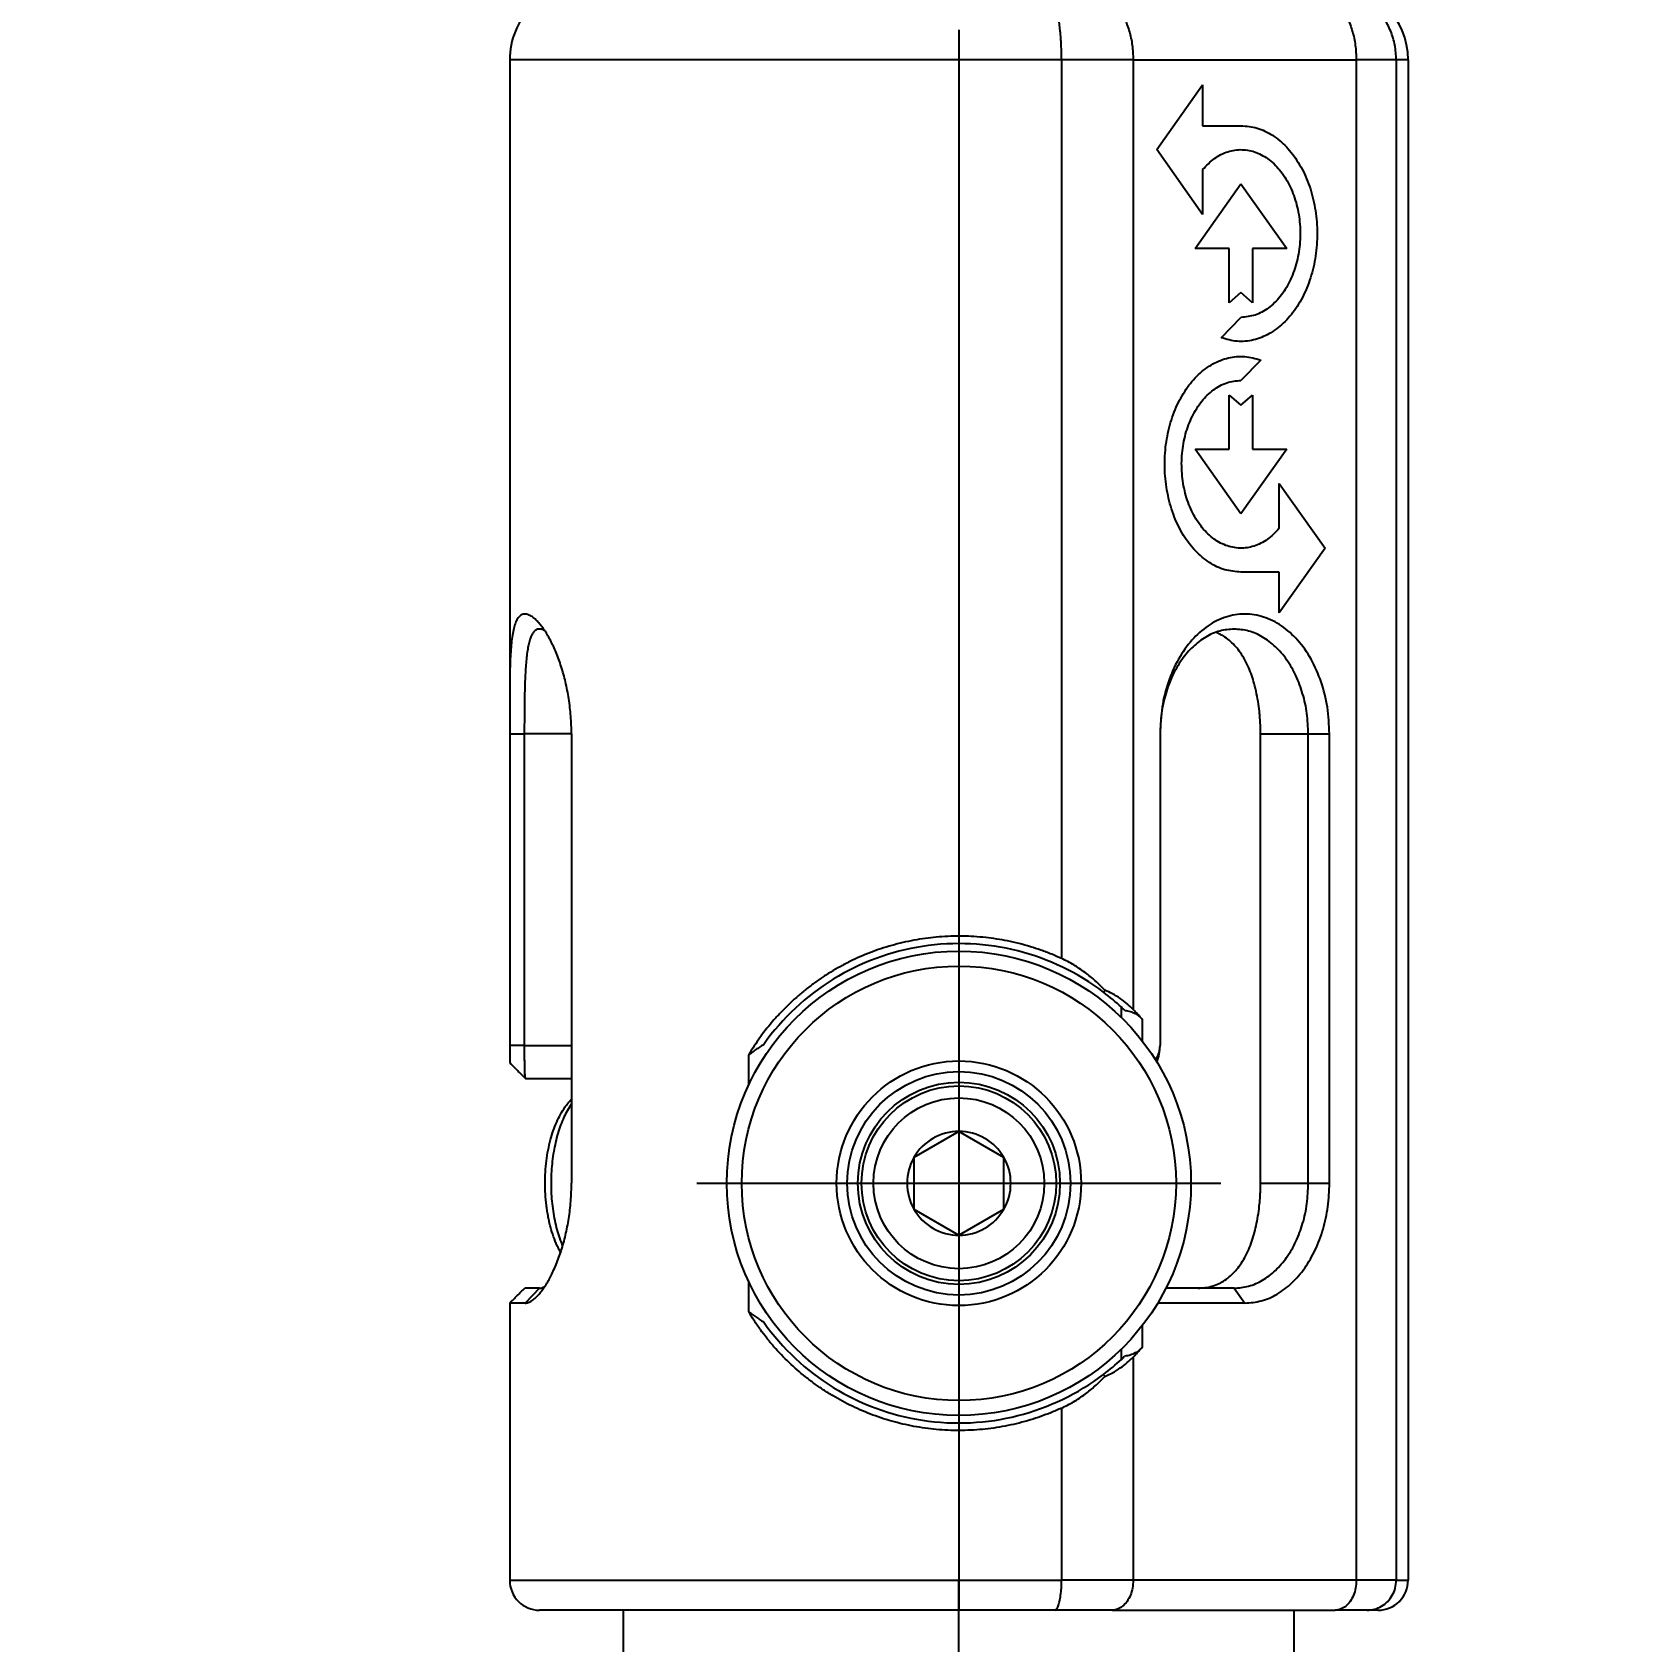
# Model space of a CAD drawing. Header units: millimetres. Extents: x -73584 to -37571, y -61249 to -50748.
# Drawn here: x -54596.2 to -54488.3, y -59432.8 to -59325.4 of the extents above; entities that cross this region are included whole.
import ezdxf

# ---------------------------------------------------------------- set-up
doc = ezdxf.new("R2010")
doc.units = ezdxf.units.MM
doc.header["$LTSCALE"] = 200
doc.header["$PDSIZE"] = -1
doc.linetypes.add('DOT_CENTER', pattern=[14, 12, -1, 0, -1])
doc.layers.add('1', color=7, linetype='Continuous')
doc.layers.add('DIM', color=3, linetype='Continuous')
doc.styles.add('TSSD_Dimension', font='tssdeng.shx', dxfattribs={"width": 0.7, "bigfont": 'hztxt.shx'})
doc.dimstyles.new('TSSD_20_20', dxfattribs={"dimtxt": 60, "dimasz": 20, "dimexe": 20, "dimexo": 50, "dimgap": 20, "dimtad": 1, "dimdec": 0, "dimzin": 0, "dimdsep": 46, "dimtxsty": 'TSSD_Dimension', "dimblk": 'ARCHTICK', "dimcen": 0, "dimdle": 20, "dimclrt": 7, "dimadec": 0, "dimazin": 0, "dimtfac": 1, "dimtdec": 0, "dimtix": 1, "dimtmove": 2, "dimatfit": 3, "dimfxl": 1, "dimtolj": 1, "dimtzin": 0, "dimarcsym": 0})

# ---------------------------------------------------------------- blocks, each defined once
blk = doc.blocks.new('CAP-SCREW-CYLINDRICAL-HEAD_DIN-912_M8x8_DIN-912_A2-70_STAINLESS-STEEL_2__13', base_point=(-42.86689977509111, -136.9749525501046))
at = {"color": 7, "linetype": 'Continuous'}
blk.add_spline([(-42.86689977509111, -136.2500440336218), (-42.6378530770526, -136.129562700822), (-42.41824357259166, -136.0247989799356), (-41.81388551761397, -135.7815478996372), (-41.16467221973122, -135.5799023274777), (-40.82394623757465, -135.4946289653022), (-40.50643185302761, -135.4264867791428), (-40.13357703692959, -135.3594237189829), (-39.79052181798804, -135.3093539346167), (-39.41315866095972, -135.2665078210149), (-39.03172927678676, -135.2357157936764), (-38.6415733887577, -135.2168623397072), (-38.24999989447755, -135.2105721645178), (-36.75289083136771, -135.303782905363), (-35.33532756885517, -135.5799023258001), (-34.16752005855712, -135.9864615615104), (-33.17480693095187, -136.5334459472146), (-32.88899933892333, -136.7476895250129), (-32.63225269293934, -136.9749525491883)], degree=3, dxfattribs=at)
at = {"color": 140, "linetype": 'Continuous'}
blk.add_spline([(-32.95587534845564, -136.9749525501046), (-33.84310949185458, -136.4715707238709), (-34.918171274295, -136.0700113754862), (-36.13524095112758, -135.7873902160547), (-37.44244451899149, -135.6357522345942), (-38.78406739571038, -135.621561265101), (-40.10292759195166, -135.7454213281214), (-41.34281302956066, -136.0020541299596), (-42.45087858137156, -136.3805208429468)], degree=3, dxfattribs=at)
blk = doc.blocks.new('23-D0283-A_SPRING-TUBE_CLAMP_Absen-M2_9__14', base_point=(-44.74999988698817, -169.349475866119))
at = {"color": 7, "linetype": 'Continuous'}
blk.add_circle((-38.24999988698806, -162.8494758661189), 6.500000000000117, dxfattribs=at)
blk = doc.blocks.new('23-B0017-A_AMATEC_D22242_COMPRESSION-SPRING_Ø13_WIRE-Ø1_25_Lo-18_L1-7_97_P1-37_72_C-3_76_STAINLESS-STEEL', base_point=(-44.74999988698817, -169.349475866119))
at = {"color": 7, "linetype": 'Continuous'}
blk.add_circle((-38.24999988698806, -162.8494758661189), 6.500000000000117, dxfattribs=at)
blk = doc.blocks.new('CAP-SCREW-CYLINDRICAL-HEAD_DIN-912_M8x30_DIN-912_A2-70_STAINLESS-STEEL__15', base_point=(-44.74999988697937, -169.3494758661167))
at = {"color": 7, "linetype": 'Continuous'}
for p, q in [((-39.9820507264745, -159.8494758127581), (-41.71410156429589, -162.8494758670848)), ((-36.51794904916225, -159.8494758117943), (-39.9820507264745, -159.8494758127581)), ((-34.78589820967139, -162.8494758651571), (-36.51794904916225, -159.8494758117943)), ((-41.71410156429589, -162.8494758670848), (-39.98205072480507, -165.8494759204475)), ((-36.51794904749279, -165.8494759194837), (-34.78589820967139, -162.8494758651571)), ((-39.98205072480507, -165.8494759204475), (-36.51794904749279, -165.8494759194837))]:
    blk.add_line(p, q, dxfattribs=at)
blk.add_circle((-38.24999988698364, -162.8494758661209), 6.499999999995711, dxfattribs=at)
at = {"color": 140, "linetype": 'Continuous'}
blk.add_circle((-38.24999988698364, -162.8494758661209), 5.699999999999987, dxfattribs=at)
at = {"color": 7, "linetype": 'Continuous'}
for radius, start, end in [(3.464101677312251, 60.00000001594202, 120.0000000159416), (3.464101677312288, 120.0000000159416, 180.0000000159426), (3.464101677312264, 1.59412654e-08, 60.00000001594202), (3.46410167731225, 180.0000000159426, 240.0000000159417), (3.464101677312267, 300.000000015942, 1.59412654e-08), (3.464101677312229, 240.0000000159417, 300.000000015942)]:
    blk.add_arc((-38.24999988698364, -162.8494758661209), radius, start, end, dxfattribs=at)
blk = doc.blocks.new('23-D0282-B_HANDLE-LOCK_CLAMP_Absen-M2_9__16', base_point=(-53.74999988698365, -178.3494758661252))
at = {"color": 7, "linetype": 'Continuous'}
for radius in [15.5, 6.750000000000683]:
    blk.add_circle((-38.24999988698366, -162.8494758661252), radius, dxfattribs=at)
at = {"color": 140, "linetype": 'Continuous'}
for radius in [14.5, 8.164213562373787, 7.457106781187228]:
    blk.add_circle((-38.24999988698366, -162.8494758661252), radius, dxfattribs=at)
at = {"layer": '1', "color": 1, "linetype": 'DOT_CENTER'}
for p, q in [((-38.24999988698366, -145.3494758661252), (-38.24999988698366, -180.3494758661252)), ((-20.74999988698366, -162.8494758661252), (-55.74999988698365, -162.8494758661252))]:
    blk.add_line(p, q, dxfattribs=at)
blk = doc.blocks.new('PH_23_LOCK-HANDLE_CLAMP_Absen-M2_9__17', base_point=(-53.74999988698365, -178.3494758661252))
for name, p in [('23-D0282-B_HANDLE-LOCK_CLAMP_Absen-M2_9__16', (-53.74999988698365, -178.3494758661251)), ('23-D0283-A_SPRING-TUBE_CLAMP_Absen-M2_9__14', (-44.74999988698816, -169.349475866119)), ('23-B0017-A_AMATEC_D22242_COMPRESSION-SPRING_Ø13_WIRE-Ø1_25_Lo-18_L1-7_97_P1-37_72_C-3_76_STAINLESS-STEEL', (-44.74999988698816, -169.349475866119)), ('CAP-SCREW-CYLINDRICAL-HEAD_DIN-912_M8x30_DIN-912_A2-70_STAINLESS-STEEL__15', (-44.74999988697936, -169.3494758661167))]:
    blk.add_blockref(name, p)
blk = doc.blocks.new('PH_23_PARTS-CLAMP-A_Absen-M2_9__18', base_point=(-53.74999988698365, -178.3494758661252))
for name, p in [('CAP-SCREW-CYLINDRICAL-HEAD_DIN-912_M8x8_DIN-912_A2-70_STAINLESS-STEEL_2__13', (-42.8668997750911, -136.9749525501045)), ('PH_23_LOCK-HANDLE_CLAMP_Absen-M2_9__17', (-53.74999988698365, -178.3494758661251))]:
    blk.add_blockref(name, p)
blk = doc.blocks.new('23-D0285-B_SCREW-BASE-BAR_CLAMP_Absen-M2_9', base_point=(-97.2499998101745, -170.8494758670883))
at = {"color": 7, "linetype": 'Continuous'}
for p, q in [((-97.24999980636652, -169.7776790858259), (-97.2499998101745, -154.8494758670883)), ((-97.24999980609311, -170.8494758670883), (-97.24999980636652, -169.7776790858259))]:
    blk.add_line(p, q, dxfattribs=at)
blk = doc.blocks.new('HEX-BOLT_DIN-931_M12x30_A2-70_STAINLESS-STEEL', base_point=(-120.4499998869841, -172.349476046348))
at = {"color": 7, "linetype": 'Continuous'}
for p, q in [((-120.4499998869841, -162.84947587584), (-120.4499998869841, -153.3494757053317)), ((-114.7499998869838, -153.3494758758417), (-120.4499998869841, -153.3494757053317)), ((-112.9499998869841, -156.8494758758397), (-112.9499998869839, -154.4776960871335)), ((-112.9499998869841, -162.84947587584), (-112.9499998869841, -156.8494758758397)), ((-112.9499998869841, -162.84947587584), (-120.4499998869841, -162.84947587584)), ((-120.4499998869841, -172.349476046348), (-120.4499998869841, -162.84947587584)), ((-112.9499998869841, -168.8494758758397), (-112.9499998869841, -162.84947587584)), ((-112.9499998869839, -171.2212556645499), (-112.9499998869841, -168.8494758758397)), ((-114.7499998869838, -172.3494758758417), (-120.4499998869841, -172.349476046348))]:
    blk.add_line(p, q, dxfattribs=at)
blk = doc.blocks.new('23-D0479-B_BASE-BAR_CLAMP_Absen-M2_9__19', base_point=(-97.24999981333777, -185.2494758794204))
at = {"color": 7, "linetype": 'Continuous'}
for p, q in [((-95.24999981384792, -140.4494758794205), (-66.74999989269897, -140.4494758721504)), ((-97.2499998101745, -154.8494758670883), (-97.24999981333777, -142.4494758799305)), ((-97.24999980636652, -169.7776790858259), (-97.2499998101745, -154.8494758670883)), ((-97.24999980609311, -170.8494758670883), (-97.24999980636652, -169.7776790858259)), ((-97.24999980293025, -183.2494758799306), (-97.24999980609311, -170.8494758670883)), ((-95.24999980242006, -185.2494758794204), (-66.7499998812711, -185.2494758721505))]:
    blk.add_line(p, q, dxfattribs=at)
at = {"color": 140, "linetype": 'Continuous'}
blk.add_line((-95.24999981384792, -140.4494758794205), (-95.24999980242006, -185.2494758794204), dxfattribs=at)
at = {"color": 7, "linetype": 'Continuous'}
for centre, start, end in [((-95.24999981333777, -142.4494758794205), 90.00000001461487, 180.0000000146104), ((-95.24999980293022, -183.2494758794204), 180.0000000146161, 270.0000000146154)]:
    blk.add_arc(centre, 2, start, end, dxfattribs=at)
at = {"layer": '1', "color": 1, "linetype": 'DOT_CENTER'}
blk.add_line((-97.24999981384792, -162.8494758794204), (-64.7499998812711, -162.8494758794204), dxfattribs=at)
blk = doc.blocks.new('23-B0031-A_CLAMP-Ø50-H-30_MAX-500KG_STEEL_Black__20', base_point=(-208.9999998869838, -208.8494758758417))
at = {"color": 7, "linetype": 'Continuous'}
for p, q in [((-170.9199620536493, -106.9917928644108), (-171.8369536902995, -112.3156514505635)), ((-160.4599250635447, -138.8974919873487), (-165.9554240111141, -106.9917928644108)), ((-171.3442094593672, -112.9005226640754), (-170.9376930323817, -112.9005226640754)), ((-170.4376930323817, -113.4005226640754), (-170.4376930323817, -115.6505226640754)), ((-172.8376930323817, -117.8494758758417), (-172.8376930323817, -115.6505226640754)), ((-170.4376930323817, -115.6505226640754), (-172.8376930323817, -115.6505226640754)), ((-170.4376930323817, -115.6505226640754), (-170.4376930323817, -139.6505226640754)), ((-181.8376930323817, -119.8494758758417), (-172.8376930323817, -117.8494758758417)), ((-172.8376930323817, -124.3494758758417), (-172.8376930323817, -117.8494758758417)), ((-181.8376930323817, -121.8494758758417), (-181.8376930323817, -119.8494758758417)), ((-208.9999998869838, -122.8494758758417), (-207.9999998869838, -121.8494758758417)), ((-207.9999998869838, -121.8494758758417), (-207.9999998869838, -127.8494758758417)), ((-207.9999998869838, -121.8494758758417), (-181.8376930323817, -121.8494758758417)), ((-181.8376930323817, -124.5740556406585), (-181.8376930323817, -121.8494758758417)), ((-163.3963081290886, -121.8494758758417), (-145.8974370357335, -121.8494758758417)), ((-208.9999998869838, -122.8494758758417), (-208.9999998869838, -132.8494758758417)), ((-186.0013041392029, -124.6779515076761), (-192.9125296584441, -124.8504094411991)), ((-184.5446603252251, -124.6416034271022), (-186.0013041392029, -124.6779515076761)), ((-172.8376930323817, -124.3494758758417), (-184.5446603252251, -124.6416034271022)), ((-172.8376930323817, -131.3494758758417), (-172.8376930323817, -124.3494758758417)), ((-195.0445995790912, -125.8173431306474), (-195.0445995790912, -129.881608621036)), ((-207.9999998869838, -127.8494758758417), (-207.9999998869838, -133.8494758758417)), ((-192.9125296584441, -130.8485423104843), (-186.0013041392029, -131.0210002440073)), ((-186.0013041392029, -131.0210002440073), (-184.5446603252251, -131.0573483245811)), ((-184.5446603252251, -131.0573483245811), (-172.8376930323817, -131.3494758758417)), ((-181.8376930323817, -133.8494758758417), (-181.8376930323817, -131.1248961110249)), ((-172.8376930323817, -137.8494758758417), (-172.8376930323817, -131.3494758758417)), ((-208.9999998869838, -132.8494758758417), (-207.9999998869838, -133.8494758758417)), ((-207.9999998869838, -133.8494758758417), (-181.8376930323817, -133.8494758758417)), ((-181.8376930323817, -135.8494758758417), (-181.8376930323817, -133.8494758758417)), ((-161.3294050621245, -133.8494758758417), (-146.0973966660421, -133.8494758758417)), ((-181.8376930323817, -135.8494758758417), (-172.8376930323817, -137.8494758758417)), ((-172.8376930323817, -139.6505226640754), (-172.8376930323817, -137.8494758758417)), ((-99.2499998869838, -137.8494758758417), (-123.9789424356637, -137.8494758758417)), ((-170.4376930323817, -139.6505226640754), (-172.8376930323817, -139.6505226640754)), ((-170.4376930323817, -140.4005226640754), (-170.4376930323817, -139.6505226640754)), ((-97.24999981333777, -142.4494758799305), (-97.2499998869838, -139.8494758758417)), ((-97.2499998101745, -154.8494758670883), (-97.24999981333777, -142.4494758799305)), ((-120.4499998869841, -153.3494757053317), (-121.8215328863716, -153.3494758758417)), ((-114.7499998869838, -153.3494758758417), (-120.4499998869841, -153.3494757053317)), ((-112.9499998869841, -156.8494758758397), (-112.9499998869839, -154.4776960871335)), ((-97.24999980636652, -169.7776790858259), (-97.2499998101745, -154.8494758670883)), ((-112.9499998869841, -162.84947587584), (-112.9499998869841, -156.8494758758397)), ((-112.9499998869841, -168.8494758758397), (-112.9499998869841, -162.84947587584)), ((-112.9499998869839, -171.2212556645499), (-112.9499998869841, -168.8494758758397)), ((-97.24999980609311, -170.8494758670883), (-97.24999980636652, -169.7776790858259)), ((-97.24999980293025, -183.2494758799306), (-97.24999980609311, -170.8494758670883)), ((-120.4499998869841, -172.349476046348), (-121.8215328863716, -172.3494758758417)), ((-114.7499998869838, -172.3494758758417), (-120.4499998869841, -172.349476046348)), ((-97.2499998869838, -185.8494758758417), (-97.24999980293025, -183.2494758799306)), ((-148.7499998869838, -202.4506372777212), (-148.7499998869838, -187.7241618035072)), ((-99.2499998869838, -187.8494758758417), (-123.9789424356637, -187.8494758758417)), ((-148.7499998869838, -202.4506372777212), (-166.267452503085, -189.0849783631611)), ((-148.7499998869838, -202.4506372777212), (-143.3608352041398, -206.562521497638))]:
    blk.add_line(p, q, dxfattribs=at)
at = {"color": 140, "linetype": 'Continuous'}
for p, q in [((-186.0013041392029, -124.6779515076761), (-186.0013041392029, -131.0210002440073)), ((-184.5446603252251, -124.6416034271022), (-184.5446603252251, -131.0573483245811)), ((-194.7529931463915, -125.5404445912389), (-194.7529931463915, -130.1585071604444))]:
    blk.add_line(p, q, dxfattribs=at)
for centre in [(-136.7499998869838, -127.8494758758417), (-136.7499998869838, -197.8494758758417)]:
    blk.add_circle(centre, 6.25, dxfattribs=at)
at = {"color": 7, "linetype": 'Continuous'}
for centre in [(-136.7499998869838, -127.8494758758417), (-136.7499998869838, -197.8494758758417)]:
    blk.add_circle(centre, 3, dxfattribs=at)
for centre, radius, start, end in [((-168.4376930323817, -107.4193436521682), 2.518820988092796, 9.772843562437307, 170.2271564375626), ((-171.3442094593672, -112.4005226640754), 0.5000000000000635, 170.2271564375645, 270), ((-170.9376930323817, -113.4005226640754), 0.5, 0, 90), ((-136.5932961792438, -128.0061795835817), 11.15670370773995, 332.5737564282917, 254.50946377406), ((-192.8376930323817, -127.8494758758417), 3.000000000000047, 91.42942255179814, 129.6750988955212), ((-192.8376930323817, -127.8494758758417), 3.000000000000073, 129.6750988955212, 137.3609436494348), ((-192.8376930323817, -127.8494758758417), 3.000000000000023, 222.6390563505652, 230.3249011044774), ((-192.8376930323817, -127.8494758758417), 2.999999999999985, 230.3249011044774, 268.5705774482018), ((-124.0277422120286, -134.5268477522389), 2.999999999999941, 152.5737564282936, 231.8818639741309), ((-146.2499998869823, -162.8494758758429), 32.99999999999998, 50.48234720283067, 51.88186397413202), ((-123.9789424356637, -135.8494758758417), 1.999999999999995, 230.4823472028249, 270), ((-99.2499998869838, -139.8494758758417), 2, 0, 90), ((-165.3873673728673, -139.7462041224677), 4.99999999999994, 309.6363167841793, 9.772843562436261), ((-146.2499998869838, -162.8494758758417), 25.00000000000003, 25.20928558710927, 74.50946377406012), ((-146.2499998869838, -162.8494758758417), 33.00000000000002, 137.1351522400376, 232.6566938873853), ((-146.2499998869838, -162.8494758758417), 25.00000000000005, 129.6363167841781, 264.2608295227332), ((-121.8215328863716, -151.3494758758417), 1.999999999999953, 205.2092855871078, 270), ((-114.7499998869838, -155.3494758758417), 1.99999999999994, 25.84193276317035, 90), ((-114.7499998869838, -170.3494758758417), 2, 270, 334.1580672368304), ((-121.8215328863716, -174.3494758758417), 2, 90, 154.7907144128892), ((-146.2499998869838, -162.8494758758417), 24.99999999999997, 285.4905362259399, 334.790714412891), ((-99.2499998869838, -185.8494758758417), 2, 270, 0), ((-146.2499998869838, -162.8494758758417), 25, 264.2608295227332, 285.4905362259399), ((-136.5932961792438, -197.6927721681017), 11.15670370774002, 105.4905362259398, 232.656693887385), ((-146.2499998869823, -162.8494758758405), 33.00000000000002, 308.118136025868, 309.5176527971692), ((-123.9789424356637, -189.8494758758417), 2, 90, 129.5176527971767), ((-124.0277422120286, -191.1721039994444), 2.99999999999993, 128.1181360258704, 207.4262435717082), ((-136.5932961792438, -197.6927721681017), 11.15670370774001, 232.656693887385, 27.42624357170834)]:
    blk.add_arc(centre, radius, start, end, dxfattribs=at)
at = {"layer": '1', "color": 1, "linetype": 'DOT_CENTER'}
for p, q in [((-136.7499998869838, -122.8494758758417), (-136.7499998869838, -132.8494758758417)), ((-210.9999998869838, -127.8494758758417), (-179.8376930323817, -127.8494758758414)), ((-168.4376930323817, -127.6505226640754), (-174.8376930323817, -127.6505226640754)), ((-165.3963081290886, -127.8494758758417), (-143.8974370357335, -127.8494758758417)), ((-131.7499998869838, -127.8494758758417), (-141.7499998869838, -127.8494758758417)), ((-146.2499998869838, -135.8494758758417), (-146.2499998869838, -189.8494758758417)), ((-119.2499998869838, -162.8494758758417), (-173.2499998869838, -162.8494758758417)), ((-136.7499998869838, -192.8494758758417), (-136.7499998869838, -202.8494758758417)), ((-131.7499998869838, -197.8494758758417), (-141.7499998869838, -197.8494758758417))]:
    blk.add_line(p, q, dxfattribs=at)
blk = doc.blocks.new('23-A0237-B_BASE-BAR_CLAMP_Absen-M2_9__21', base_point=(-208.9999998869838, -208.8494758758417))
for name, p in [('23-B0031-A_CLAMP-Ø50-H-30_MAX-500KG_STEEL_Black__20', (-208.9999998869838, -208.8494758758417)), ('23-D0479-B_BASE-BAR_CLAMP_Absen-M2_9__19', (-97.24999981333772, -185.2494758794204)), ('HEX-BOLT_DIN-931_M12x30_A2-70_STAINLESS-STEEL', (-120.4499998869841, -172.349476046348)), ('23-D0285-B_SCREW-BASE-BAR_CLAMP_Absen-M2_9', (-97.24999981017449, -170.8494758670882))]:
    blk.add_blockref(name, p)
blk = doc.blocks.new('23-D0478-B_HANDLE_CLAMP_Absen-M2_9_2__22', base_point=(-66.74999989412744, -192.8494758679594))
at = {"color": 140, "linetype": 'Continuous'}
for p, q in [((-64.74999989463761, -132.8494758679594), (-64.74999988523604, -169.7059504681566)), ((-29.04999989385811, -133.8257725980859), (-29.04999945328168, -132.8502192206727)), ((-8.249999756089652, -132.8502192167958), (-8.249999894388573, -133.8257724970958)), ((36.75000011476384, -169.7059504422653), (36.75000010536229, -132.8494758420681)), ((-45.24999989413048, -134.8376269821857), (-46.24999972252937, -133.8717005395125)), ((-29.04999989385811, -133.8257725980859), (-29.04999989310109, -136.9749525384953)), ((-8.249999339439881, -136.9749525449803), (-8.249999894388573, -133.8257724970958)), ((-64.7499998840153, -174.4915267464425), (-64.74999988523604, -169.7059504681566)), ((-53.25553966595697, -169.7059505735931), (-64.74999988523604, -169.7059504681566)), ((36.75000011476384, -169.7059504422653), (-23.24446010451298, -169.7059505659377)), ((36.75000011598458, -174.4915267205512), (36.75000011476384, -169.7059504422653)), ((-49.84639275147578, -174.4915267426407), (-64.7499998840153, -174.4915267464425)), ((-64.74999988021462, -189.3911911725746), (-64.7499998840153, -174.4915267464425)), ((-50.00421675274568, -173.7048149153002), (-49.31397811053782, -173.7048149151241)), ((-27.1860216578914, -173.7048149094795), (-26.49578301568415, -173.7048149093035)), ((36.75000011598458, -174.4915267205512), (-26.65360701655261, -174.4915267367246)), ((36.75000011598458, -174.4915267205512), (36.75000011978528, -189.3911911466834)), ((-49.16798358100382, -175.1190284774238), (-47.7214347691771, -175.1190284770548)), ((-28.77856499853063, -175.1190284722227), (-27.33201618670454, -175.1190284718538)), ((26.42875120038923, -179.1272970269641), (30.75000011645488, -176.0717126135369)), ((30.75000011645488, -176.0717126135369), (35.07124903400972, -179.1272970248088)), ((6.428751201012738, -181.6856736504248), (10.7500001170784, -178.6300892369974)), ((10.7500001170784, -178.6300892369974), (10.75000011763346, -180.9078561900219)), ((24.15000011707826, -178.6300892336556), (28.47124903463322, -181.6856736449275)), ((24.1500001176334, -180.9078561866801), (24.15000011707826, -178.6300892336556)), ((29.42427410897556, -179.1272970262171), (26.42875120038923, -179.1272970269641)), ((32.35000011719955, -179.1272970254875), (32.35000011782297, -181.6856736439602)), ((35.07124903400972, -179.1272970248088), (32.35000011719955, -179.1272970254875)), ((-45.24999988229533, -181.2342521739551), (-46.24999988211497, -181.9413589553804)), ((10.75000011763346, -180.9078561900219), (14.36809102904337, -180.9078561891196)), ((14.36809102904337, -180.9078561891196), (13.69407142138979, -181.6856736486128)), ((18.19533416822059, -180.3679821938325), (19.55000011782298, -181.6856736475262)), ((21.20592881425615, -181.6856736467394), (20.53190920622349, -180.9078561875824)), ((20.53190920622349, -180.9078561875824), (24.1500001176334, -180.9078561866801)), ((2.550000118446405, -184.2440502698646), (2.550000117822989, -181.685673651392)), ((10.75000011856761, -184.7412580616966), (6.428751201012738, -181.6856736504248)), ((13.69407142138979, -181.6856736486128), (14.36809102942247, -182.4634911077697)), ((16.70466606742536, -183.0033651015197), (15.35000011782298, -181.6856736478259)), ((20.53190920660258, -182.4634911062325), (21.20592881425615, -181.6856736467394)), ((28.47124903463322, -181.6856736449275), (24.15000011856764, -184.7412580583548)), ((-38.24999988178679, -182.9939592601643), (-38.24999988097306, -186.1839996404756)), ((-8.249999881786803, -182.9939592524642), (-8.249999880973064, -186.1839996327026)), ((10.75000011801256, -182.4634911086721), (10.75000011856761, -184.7412580616966)), ((14.36809102942247, -182.4634911077697), (10.75000011801256, -182.4634911086721)), ((24.1500001180125, -182.4634911053302), (20.53190920660258, -182.4634911062325)), ((24.15000011856764, -184.7412580583548), (24.1500001180125, -182.4634911053302)), ((4.150000119191084, -187.2996346818152), (-0.1712487983637701, -184.2440502705433)), ((-0.1712487983637701, -184.2440502705433), (2.550000118446405, -184.2440502698646)), ((8.47124903525674, -184.244050268388), (4.150000119191084, -187.2996346818152)), ((5.475726126670394, -184.2440502694204), (8.47124903525674, -184.244050268388)), ((-38.24999988097306, -186.1839996404756), (-38.2499998806038, -187.5982132030536)), ((-8.249999880973064, -186.1839996327026), (-8.249999880603802, -187.5982131953642)), ((-64.74999987953498, -192.0554471073549), (-64.74999988021462, -189.3911911725746)), ((36.75000011978528, -189.3911911466834), (-64.74999988021462, -189.3911911725746)), ((36.7500001204649, -192.0554470814636), (36.75000011978528, -189.3911911466834)), ((-64.74999987953498, -192.0554471073549), (-64.74999987933244, -192.8494758679594)), ((36.7500001204649, -192.0554470814636), (-64.74999987953498, -192.0554471073549)), ((36.75000012066743, -192.8494758420681), (36.7500001204649, -192.0554470814636))]:
    blk.add_line(p, q, dxfattribs=at)
at = {"color": 7, "linetype": 'Continuous'}
for p, q in [((-46.24999989463507, -132.8494758632403), (-64.74999989463761, -132.8494758679594)), ((36.75000010536229, -132.8494758420681), (-6.445294445428433, -132.8494758530866)), ((-66.74999988535264, -169.248852161987), (-66.74999989412744, -134.8494758684695)), ((-31.24999989384785, -133.9033167563623), (-31.24999989310945, -136.9749525450967)), ((41.75000011021689, -151.8798205292967), (41.75000010663771, -137.8494758407927)), ((-44.76920231716585, -148.7871147672803), (-46.80308568684291, -148.7871147690318)), ((-29.69691408969177, -148.7871147611927), (-31.73079746397571, -148.7871147639544)), ((41.75000011161598, -157.3646481876844), (41.75000011021689, -151.8798205292967)), ((41.75000011441418, -168.3343034991733), (41.75000011161598, -157.3646481876844)), ((-66.74999988437605, -173.0773131846156), (-66.74999988535264, -169.248852161987)), ((41.75000011447234, -168.5632046742904), (41.75000011441418, -168.3343034991733)), ((41.75000011508272, -170.9559928134333), (41.75000011447234, -168.5632046742904)), ((41.75000011508272, -170.9559928134333), (41.75000011581329, -173.8191311522743)), ((-66.74999988437605, -173.0773131846156), (-66.74999988057534, -187.9769776107478)), ((41.75000011581329, -173.8191311522743), (41.75000011888341, -185.8556572395655)), ((-46.24999988211497, -181.9413589553804), (-46.24999988336504, -176.1253939156575)), ((-45.2499998829086, -178.830089117921), (-45.24999988327447, -176.678792553942)), ((-8.249999883557942, -176.2845046960906), (-29.04999988306117, -176.2845047012411)), ((-45.24999988229533, -181.2342521739551), (-45.2499998829086, -178.830089117921)), ((-38.24999988178679, -182.9939592601643), (-8.249999881786803, -182.9939592524642)), ((-38.24999988097306, -186.1839996404756), (-8.249999880973064, -186.1839996327026)), ((41.7500001192232, -187.1877852069556), (41.75000011888341, -185.8556572395655)), ((-38.2499998806038, -187.5982132030536), (-8.249999880603802, -187.5982131953642)), ((41.75000011939201, -187.8494758407927), (41.7500001192232, -187.1877852069556)), ((-66.74999988003165, -190.108382358572), (-66.74999988057534, -187.9769776107478)), ((-66.74999987984262, -190.8494758684695), (-66.74999988003165, -190.108382358572)), ((36.75000012066743, -192.8494758420681), (-64.74999987933244, -192.8494758679594))]:
    blk.add_line(p, q, dxfattribs=at)
for centre, radius, start, end in [((-64.74999989412744, -134.8494758679594), 2, 90.00000001461527, 180.0000000146136), ((36.75000010663771, -137.8494758420681), 5, 1.46149592e-08, 90.00000001461527), ((-38.24999988808051, -162.8494758732797), 16.00000003753446, 125.4301128504556, 217.1538175666511), ((-38.24999988693693, -162.8494758664277), 16.0000000002229, 322.846182630488, 54.56988716148742), ((-38.25000016930623, -162.8494755289285), 16.00000002136613, 217.1538191576902, 222.7233183535831), ((-38.24999988403854, -162.8494758626027), 16.00000000022293, 317.2766832322149, 322.8461826133026), ((-38.24999030148278, -162.8494860448579), 16.00000013603209, 222.7232667146244, 223.8381773815424), ((-38.25000947231599, -162.8494860446783), 16.0000001360297, 316.1618226468272, 317.2767333137228), ((36.75000011939201, -187.8494758420681), 5, 270.0000000146152, 1.46149592e-08), ((-64.7499998798426, -190.8494758679594), 2, 180.0000000146136, 270.0000000146154)]:
    blk.add_arc(centre, radius, start, end, dxfattribs=at)
for points in [[(-46.24999989463507, -132.8494758632403), (-45.99999989451869, -133.0994759402228), (-45.74999989440224, -133.3494759505306), (-45.49999989428573, -133.5994759497259), (-45.24999989416943, -133.8494759489214)], [(-46.24999972252937, -133.8717005395125), (-46.24999980858616, -133.4259832306425), (-46.24999989458088, -133.1062183711518), (-46.24999989460174, -132.9778471505334), (-46.24999989463507, -132.8494758632403)], [(-31.24614269542554, -133.8954135965875), (-31.18634451046448, -133.8354513293865), (-31.12882590676316, -133.7777331849386), (-31.08010412253638, -133.7288041821131), (-31.03421958443536, -133.6826851200624)], [(-31.03421958443536, -133.6826851200624), (-30.79866875128895, -133.4452215596109), (-30.58788255344922, -133.2314754624312), (-30.41084475917572, -133.0507125239152), (-30.24849082803256, -132.8836044561285)], [(-29.04999945328168, -132.8502192206727), (-29.11925929115738, -132.850234059282), (-29.17849731386784, -132.8502711723519), (-29.22636141116371, -132.850318693768), (-29.26149947279564, -132.8503647574156), (-29.28255938851424, -132.8503974971801), (-29.36901017137108, -132.8505740342478), (-29.44299012678521, -132.8507913588316), (-29.50573643275646, -132.8510363574089), (-29.65073833105138, -132.8518993378599), (-29.7784279141212, -132.8531814580863), (-29.88978513096083, -132.8549653617678), (-29.9893602966213, -132.8574453978665), (-30.07564300965248, -132.8607846330285), (-30.1467747278664, -132.8651433552959), (-30.18817431798504, -132.8690735638466), (-30.21767042570243, -132.8733213505952), (-30.23695638866367, -132.877843925678), (-30.24849082803256, -132.8836044561285)], [(-8.249999756089652, -132.8502192167958), (-13.44999987718275, -132.8502192178959), (-18.64999989436511, -132.85021921919), (-23.84999983913301, -132.8502192203701), (-29.04999945328168, -132.8502192206727)], [(-6.445294445428434, -132.8494758530866), (-6.870580316026667, -132.8496060701929), (-7.341783770745432, -132.8498927564379), (-7.792065231114401, -132.8501273784345), (-8.249999756089652, -132.8502192167958)], [(-0.7931000428123554, -134.7565272658544), (-0.6380862586309651, -134.6061684326385), (-0.5241111651304067, -134.4783647416917), (-0.4237681942481962, -134.345131463379), (-0.3448208730415132, -134.2138032154213), (-0.289432157222782, -134.0871527062677), (-0.2582719934787434, -133.9679642474598), (-0.2501342697427935, -133.8597362657797), (-0.2659857255553035, -133.7449869947871), (-0.3079008817140467, -133.6379139254074), (-0.3678248660735903, -133.5478220508497), (-0.4588909276642408, -133.4548570822487), (-0.5620072428844836, -133.3781179598645), (-0.8542442685151861, -133.2327205563534), (-1.213103459843402, -133.1213013635004), (-1.662529578082244, -133.0311185411256), (-2.180176709463931, -132.9642413355451), (-2.764344131860495, -132.9165242164067), (-3.413087411832211, -132.884470217551), (-4.099455237464514, -132.8652993208478), (-4.855460836658573, -132.8547333557082), (-5.61320083500555, -132.8504868365265), (-6.445294445428433, -132.8494758530866)], [(-46.24999972252937, -133.8717005395125), (-46.20936616919376, -134.0905575731858), (-46.11249312657709, -134.2890234937462), (-46.03165722678472, -134.4075460309014), (-45.94225891213515, -134.518098764265), (-45.83959375497109, -134.6292164157751), (-45.70690006202976, -134.7565270165772)], [(-45.70690006202976, -134.7565270165772), (-45.46357104811828, -134.9592642564637), (-45.18137832991238, -135.1620601092258), (-44.82172763651482, -135.3870984860752), (-44.50029628953598, -135.5650925678404), (-44.10821930053282, -135.7592723147664), (-43.68150586570021, -135.94710027245), (-43.18363874534179, -136.140147912097), (-42.74439626190114, -136.2900517805041), (-41.72225195253726, -136.5742502037113), (-40.59961106798024, -136.7940487012212), (-40.02568154084171, -136.8721245422608), (-39.43792017684103, -136.9290881081334), (-38.81867644965781, -136.9644635574535), (-38.25000111566181, -136.974952559412)], [(-45.24999989413048, -134.8376269821857), (-45.24999989417987, -134.4656759952322), (-45.24999989420368, -134.2290864186308), (-45.24999989421178, -134.0976603429755), (-45.24999989420363, -133.9735681459484), (-45.24999989416943, -133.8494759489214)], [(-45.24999989413048, -134.8376269821857), (-45.24516673621061, -134.9060665825654), (-45.23099424766193, -134.9754673053565), (-45.20797290627107, -135.0456247208632), (-45.1765931898248, -135.1163343993894), (-45.13734557610982, -135.1873919112392), (-45.13532607455355, -135.1907195257445), (-45.13328932950076, -135.1940493252552)], [(-31.24614269542554, -133.8954135965875), (-31.24762427996178, -133.8970897582253), (-31.24904489548282, -133.8993579600561), (-31.2498373893354, -133.9016838080743), (-31.24999989384785, -133.9033167563623)], [(-29.04999989385811, -133.8257725980859), (-29.15758534887586, -133.8257762623966), (-29.26403887813089, -133.8257884712948), (-29.32244681315463, -133.8258005839944), (-29.39562072723227, -133.8258233904938), (-29.47580095189641, -133.8258611197541), (-29.63138942297846, -133.8259934826994), (-29.76554833575656, -133.8262034201763), (-29.88367319321291, -133.8264999917522), (-30.14132026565875, -133.8277267534339), (-30.37431509317968, -133.8299803729091), (-30.58284557778244, -133.8336032201212), (-30.7144178119786, -133.8371412005295), (-30.83858411907204, -133.8418526442438), (-30.95233167171724, -133.8479541963656), (-31.05264764256868, -133.8556625019965), (-31.12267072252277, -133.8633270198196), (-31.18555148765222, -133.8735037906588), (-31.2064680259337, -133.8783421525791), (-31.22505168991878, -133.8840146705075), (-31.23626644511969, -133.8887555827345), (-31.24614269542554, -133.8954135965875)], [(-8.249999894388573, -133.8257724970958), (-13.44999989425237, -133.8257725944137), (-18.64999989411626, -133.8257726094532), (-23.84999989398731, -133.8257726090272), (-29.04999989385811, -133.8257725980859)], [(-1.249999894130465, -134.8376268893943), (-1.257448162681862, -134.7558070968079), (-1.282795267682981, -134.6700845828311), (-1.325398480721498, -134.5899063040111), (-1.380914169591811, -134.5190915353453), (-1.551484344166686, -134.3803087245738), (-1.769378060324253, -134.2690362339085), (-2.060516767009439, -134.168621682562), (-2.402839696968512, -134.0866905871255), (-2.805639509759013, -134.0186504707481), (-3.260978535931024, -133.9642885583187), (-3.760999521688225, -133.9222109647866), (-4.315778628048903, -133.8897085724771), (-4.88943493587708, -133.8666236235229), (-5.530814304058953, -133.8493486656069), (-6.116017740606345, -133.8389868329622), (-6.860383968584503, -133.8308965737638), (-7.378084346445121, -133.8277091758132), (-7.850219601319716, -133.8261713889885), (-8.249999894388573, -133.8257724970958)], [(-8.249999339439881, -136.9749525449803), (-7.660670265420441, -136.9636873818488), (-7.062098184921943, -136.9290895443061), (-6.511010524029003, -136.8763554757867), (-5.900428522969704, -136.7940548820571), (-4.777948677910537, -136.5742978329812), (-3.755654754218543, -136.2900682188684), (-2.812589373400265, -135.9446501234312), (-1.999737968434562, -135.5651106353178), (-1.610346903482611, -135.3469187407129), (-1.318639058595284, -135.1620719565304), (-1.009373593459977, -134.9382249999914), (-0.7931000428123554, -134.7565272658544)], [(-1.366710944277943, -135.1940497676523), (-1.36467448319699, -135.1907204265999), (-1.362654953223102, -135.1873927680908), (-1.323499149659144, -135.1165194837144), (-1.292130731950916, -135.0458930413364), (-1.269074710115403, -134.975726653277), (-1.254856094169592, -134.9062335318563), (-1.249999894130465, -134.8376268893943)], [(-8.249999339439881, -136.9749525449803), (-15.74999976924569, -136.974952528436), (-23.25000019905149, -136.974952527738), (-30.75000065735665, -136.9749525435797), (-38.25000111566181, -136.974952559412)], [(-53.25553966595697, -169.7059505735931), (-53.56324195930881, -168.9901603219065), (-53.817787292688, -168.3143435680109), (-54.04122088222675, -167.6317582006271), (-54.25361452759108, -166.8651719271214), (-54.55672656048502, -165.3672828679388), (-54.7196649083061, -163.8495260407251), (-54.74876206520058, -163.0515810892398), (-54.74136464483185, -162.31573000557), (-54.69641829209241, -161.5208604776603), (-54.62071530610373, -160.7881445490209), (-54.36108952464213, -159.288923032861), (-53.96411886782001, -157.8200108072835), (-53.44225601677222, -156.4160342629827), (-52.79392585078278, -155.0646576742147), (-52.44742768194872, -154.4519078908707), (-52.03530720167338, -153.7944658926365), (-51.61750669187611, -153.1917522139855), (-51.17151107476025, -152.6064852699496), (-50.21345555094469, -151.5104832062491), (-49.15715976763926, -150.5004073767872), (-48.57699498204254, -150.0165441500202), (-48.01956982535729, -149.5922537092188), (-47.3963118024007, -149.1603076427794), (-46.80308568684291, -148.7871147690318)], [(-46.80308568684291, -148.7871147690318), (-46.98373897947022, -149.0296529637111), (-47.17307599922498, -149.2934624534378), (-47.3449779466915, -149.5419329066518), (-47.52535187334546, -149.8123041420128)], [(-28.97464792601936, -149.8123041636297), (-29.15502183627677, -149.5419329054997), (-29.32692378165887, -149.2934624488855), (-29.51626080059327, -149.0296529593391), (-29.69691408969177, -148.7871147611927)], [(-23.24446010451298, -169.7059505659377), (-22.95932627905538, -169.046004394757), (-22.68221247849193, -168.3143435600686), (-22.4587788892969, -167.6317581925559), (-22.24638524432821, -166.865171918957), (-22.07191325266937, -166.0922983614916), (-21.94395832045619, -165.3717141737395), (-21.84763874770549, -164.6417400588197), (-21.78033486515167, -163.8495260323231), (-21.7521252984438, -163.1143039344337), (-21.75863512940841, -162.3157299971568), (-21.80358148255812, -161.520860469211), (-21.87928446891583, -160.7881445406692), (-22.13891025109697, -159.2889230248466), (-22.53588090871379, -157.8200107992667), (-22.77847693964198, -157.118278846302), (-23.06046432007135, -156.4096310107983), (-23.3647134974454, -155.736517063181), (-23.70607392715669, -155.0646576667949), (-24.05257209632262, -154.4519078835952), (-24.46469257691409, -153.7944658856037), (-24.86767193159316, -153.2121723431029), (-25.32848870443332, -152.6064852633574), (-25.77898919894609, -152.0664643017677), (-26.29012084385119, -151.5067436315522), (-26.82419850481766, -150.9737457961511), (-27.34284001262892, -150.5004073712226), (-28.48202525981054, -149.591092652259), (-29.69691408969177, -148.7871147611927)], [(-53.25553966595697, -169.7059505735931), (-52.83805291714607, -170.502798573272), (-52.32288352779042, -171.2778373174082), (-51.77459403933895, -171.950903783062), (-51.13904471421868, -172.6012722208178)], [(-25.36095505477408, -172.6012722142421), (-24.72540573004434, -171.9509037762279), (-24.17711624187869, -171.2778373102301), (-23.90333340153281, -170.8876108631742), (-23.67351558495624, -170.5222784217828), (-23.4520406765998, -170.1275097887574), (-23.24446010451298, -169.7059505659377)], [(-51.13904471421868, -172.6012722208178), (-51.10478241116769, -172.579201403254), (-51.07061433607007, -172.5571279339107), (-51.03640229441974, -172.534962448365), (-51.00227171931503, -172.5127860899398)], [(-51.13904471421868, -172.6012722208178), (-50.90014124443988, -173.1018288013297), (-50.57799620873535, -173.6268639505248), (-50.22217863514241, -174.0893127654813), (-49.84639275147578, -174.4915267426407)], [(-26.65360701655261, -174.4915267367246), (-26.26768854146633, -174.0773925819248), (-25.9220035597342, -173.6268639442354), (-25.59985852347834, -173.1018287933593), (-25.36095505477408, -172.6012722142421)], [(-25.36095505477408, -172.6012722142421), (-25.39522041417919, -172.5791994250511), (-25.42938544086949, -172.5571279222433), (-25.46357717394004, -172.5349756051276), (-25.49772805219161, -172.5127860166761)], [(-49.84639275147578, -174.4915267426407), (-49.73552113399953, -174.5990155727651), (-49.62328000464907, -174.7057963125692), (-49.39829690392818, -174.9138845514998), (-49.16798358100382, -175.1190284774238)], [(-49.16798358100382, -175.1190284774238), (-49.39730060248475, -174.8817965887422), (-49.57808210613887, -174.6141576083074), (-49.65569626158132, -174.4555068140038), (-49.71678481911471, -174.2909747791501), (-49.75997864978491, -174.1274799067059), (-49.79077245353092, -173.9314692460721)], [(-26.70922731478242, -173.9314692401765), (-26.78045041665767, -174.282140511231), (-26.92191766545327, -174.6141576090932), (-27.00895990465127, -174.7558254304043), (-27.109584477828, -174.8902236694461), (-27.22190191874598, -175.015154035008), (-27.33201618670454, -175.1190284718538)], [(-27.33201618670454, -175.1190284718538), (-27.10170286388525, -174.9138845458127), (-26.87671976327011, -174.7057963067669), (-26.76447863397385, -174.5990155669053), (-26.65360701655261, -174.4915267367246)], [(-30.16120826694179, -176.0714821483632), (-29.62566048896415, -176.2303044478151), (-29.04999988306117, -176.2845047012411)], [(-29.98882604583046, -175.9644675461167), (-29.79877870491481, -176.0990489468835), (-29.57111458383452, -176.2003192451625), (-29.31727074411755, -176.2631905569634), (-29.04999988306117, -176.2845047012411)], [(-8.249999880603802, -187.5982131953642), (-6.469832597161973, -187.4563834654332), (-4.778929967821762, -187.0380085140083), (-3.262081993304592, -186.3640652210446), (-1.995348021440673, -185.4683498793548), (-1.04224970011928, -184.3957757579012), (-0.4505765843306016, -183.2001274345948), (-0.2500007277254981, -181.9413589436626), (-0.4505765849879566, -180.6825904528337), (-1.042249701401028, -179.4869421298328), (-1.995348023282543, -178.4143680088713), (-3.26208199561423, -177.5186526678354), (-4.778929970483348, -176.8447093756547), (-6.469832600042039, -176.4263344251026), (-8.249999883557942, -176.2845046960906)], [(-1.249999882295333, -181.234252162611), (-1.384503245353977, -180.2686043809562), (-1.782843155199504, -179.3400658122351), (-2.429712872938948, -178.484319938988), (-3.300252414882297, -177.7342521631338), (-4.36100843666531, -177.1186877501405), (-5.571215856906203, -176.6612817866458), (-6.884367694193597, -176.3796129356792), (-8.249999883557942, -176.2845046960906)], [(-45.2499998829086, -178.830089117921), (-45.21686910324195, -179.3038543540769), (-45.11495079194187, -179.7683566636329), (-44.93314232504077, -180.2344648201428), (-44.71561329571153, -180.6139371689667), (-44.42642349214035, -180.988767958219), (-44.07040863876507, -181.3415342387038), (-43.68657536046528, -181.6409461729245), (-43.20041033023056, -181.9417387001521), (-42.11665068194053, -182.4143181368151), (-40.93761642030022, -182.732974165119), (-40.28298181004183, -182.8484618556216), (-39.61991453865683, -182.9290935437963), (-39.2643989867575, -182.9586317461433), (-38.93836326879461, -182.9777625662291), (-38.61324141328171, -182.9894613041533), (-38.24999988178679, -182.9939592601643)], [(-8.249999881786803, -182.9939592524642), (-7.886814301802077, -182.9894626832287), (-7.561733097040653, -182.9777671207334), (-7.220519857183968, -182.9575646202384), (-6.880303332519762, -182.9291144988726), (-6.26392446259627, -182.8553137557403), (-5.566764223669042, -182.7338768787846), (-4.894975004786621, -182.5724760755163), (-4.361221431502492, -182.4066857561058), (-3.831754709861241, -182.2012785296731), (-3.301403314293342, -181.9427332835498), (-2.817248201732792, -181.6436138832204), (-2.434522797359424, -181.3458350836149), (-2.075937471523431, -180.9914345386195), (-1.784891688774014, -180.6146950625947), (-1.607946633504779, -180.3160645737623), (-1.467984475852553, -180.0086365984433)], [(-45.24999988229533, -181.2342521739551), (-45.11549651926915, -182.1998999555121), (-44.7171566094425, -183.1284385242434), (-44.07028689170829, -183.9841843975183), (-43.19974734975753, -184.7342521733975), (-42.1389913279563, -185.349816586411), (-40.92878390768902, -185.8072225499191), (-39.61563207037022, -186.0888914008907), (-38.24999988097306, -186.1839996404756)], [(-8.249999880973064, -186.1839996327026), (-6.884367691665702, -186.08889139241), (-5.571215854531863, -185.8072225407686), (-4.361008434534662, -185.3498165766539), (-3.300252413075602, -184.7342521631192), (-2.429712871523579, -183.9841843868226), (-1.782843154227434, -183.1284385132489), (-1.384503244859871, -182.1998999443291), (-1.249999882295333, -181.234252162611)], [(-46.24999988211497, -181.9413589553804), (-46.09628175285356, -183.0449564200598), (-45.64103614163697, -184.1061433557866), (-44.9017564642521, -185.0841386395616), (-43.90685413061333, -185.9413589548826), (-42.69456153428241, -186.6448611412099), (-41.31146733969965, -187.1676108138107), (-39.81072238276886, -187.489518072079), (-38.2499998806038, -187.5982132030536)]]:
    blk.add_spline(points, degree=3, dxfattribs=at)
at = {"color": 140, "linetype": 'Continuous'}
for points in [[(-66.74999988535264, -169.248852161987), (-66.6818510228578, -169.3671578776814), (-66.48205069286321, -169.4774013152584), (-66.16421307060578, -169.572069387988), (-65.74999988525164, -169.6447109073434), (-65.26763783743975, -169.6903751034712), (-64.74999988523604, -169.7059504681566)], [(36.75000011476384, -169.7059504422653), (37.72545167857259, -169.6839928493792), (38.66341727656712, -169.6189640997953), (39.52785114805747, -169.5133630093887), (40.28553402061122, -169.3712479554694), (40.90734797896135, -169.1980801762802), (41.36939777714033, -169.0005145467087), (41.65392628394899, -168.7861433033487), (41.75000011447234, -168.5632046742904)], [(41.75000011508272, -170.9559928134333), (41.65392628467843, -171.6457412289323), (41.36939777798429, -172.3089830638613), (40.9073479799108, -172.9202301164008), (40.28553402165317, -173.455992813743), (39.52785114917535, -173.8956816805422), (38.66341727774139, -174.2224002263282), (37.72545167978161, -174.4235922632062), (36.75000011598458, -174.4915267205512)], [(-64.7499998840153, -174.4915267464425), (-65.26763783622734, -174.4433382237968), (-65.74999988406364, -174.3020580557209), (-66.16421306945657, -174.0773129178349), (-66.48205069176454, -173.7844199657157), (-66.681851021818, -173.4433384907888), (-66.74999988437605, -173.0773131846156)], [(2.550000117822989, -181.685673651392), (2.712274437606536, -180.6108691802769), (3.191780577878478, -179.5845124878061), (3.966906333859732, -178.652868156063), (5.002710248169716, -177.857930262112), (6.252503950162143, -177.2355324946922), (7.659950440403638, -176.8137288459051), (9.161608427940823, -176.6115339555396), (10.68978870057733, -176.6380604796905), (12.17560687508801, -176.8921142246745), (13.55208864145207, -177.3622419759618), (14.75718670505929, -178.0272535981107), (15.73658132571205, -178.8571717974379), (16.44612361444611, -179.8145881119891), (16.85383210863201, -180.8563452915236), (16.94132685114405, -181.9354854420607), (16.70466606742536, -183.0033651015197)], [(5.475726126670394, -184.2440502694204), (4.737575864087514, -183.4514019867725), (4.287358526386072, -182.5573234781635), (4.150939707942577, -181.6131735121949), (4.336152451153765, -180.6731882329249), (4.832360772759118, -179.7913646359112), (5.611057209587567, -179.0183574333863), (6.627513004074304, -178.3985727817152), (7.823336466191372, -177.9676118447493), (9.129836089442243, -177.7502329759717), (10.47196031938216, -177.7589209535928), (11.77261193238021, -177.9931791358251), (12.95707694460692, -178.4395484027618), (13.95731314691705, -179.0723895951823), (14.71586510921976, -179.8553478733169), (15.18915561787374, -180.7434482349549), (15.35000011782298, -181.6856736478259)], [(29.42427410897556, -179.1272970262171), (30.16242437155843, -179.9199453086153), (30.61264170925988, -180.8140238171886), (30.74906052770336, -181.7581737831571), (30.56384778449217, -182.6981590624272), (30.06763946288682, -183.5799826594409), (29.28894302605837, -184.3529898619658), (28.27248723157163, -184.972774513637), (27.07666376945456, -185.4037354506029), (25.77016414620368, -185.6211143193805), (24.42803991626376, -185.6124263417594), (23.12738830326572, -185.378168159527), (21.942923291039, -184.9317988925902), (20.94268708872888, -184.2989577001698), (20.18413512642618, -183.5159994220352), (19.71084461777219, -182.6278990603973), (19.55000011782298, -181.6856736475262)], [(32.35000011782297, -181.6856736439602), (32.18772579803939, -182.7604781150752), (31.70821965776746, -183.786834807546), (30.93309390178621, -184.7184791392891), (29.89728998747623, -185.5134170332401), (28.64749628548381, -186.1358148006598), (27.24004979524231, -186.557618449447), (25.73839180770512, -186.7598133398125), (24.21021153506862, -186.7332868156616), (22.72439336055792, -186.4792330706776), (21.34791159419386, -186.0091053193904), (20.14281353058664, -185.3440936972414), (19.16341890993389, -184.5141754979142), (18.45387662119983, -183.556759183363), (18.04616812701393, -182.5150020038285), (17.95867338450188, -181.4358618532914), (18.19533416822059, -180.3679821938325)], [(41.75000011888341, -185.8556572395655), (41.65392628847913, -186.5454056550645), (41.36939778178497, -187.2086474899935), (40.90734798371149, -187.819894542533), (40.28553402545386, -188.3556572398752), (39.52785115297604, -188.7953461066743), (38.66341728154207, -189.1220646524604), (37.7254516835823, -189.3232566893385), (36.75000011978528, -189.3911911466834)], [(36.7500001204649, -192.0554470814636), (37.72545168425538, -191.9619160967887), (38.66341728219583, -191.6849183836081), (39.52785115359838, -191.2350979461123), (40.28553402603396, -190.6297419264151), (40.90734798424009, -189.8921131200751), (41.36939778225483, -189.0505587602941), (41.65392628888524, -188.1374188842529), (41.7500001192232, -187.1877852069556)], [(-64.74999988021462, -189.3911911725746), (-65.26763783242664, -189.3430026499289), (-65.74999988026293, -189.201722481853), (-66.16421306565587, -188.976977343967), (-66.48205068796386, -188.6840843918479), (-66.68185101801734, -188.343002916921), (-66.74999988057534, -187.9769776107478)], [(-66.74999988003165, -190.108382358572), (-66.68185101743846, -190.6123196633667), (-66.4820506873522, -191.0819147331501), (-66.16421306501607, -191.4851646789987), (-65.74999987960153, -191.7945898940178), (-65.26763783175166, -191.9891019835822), (-64.74999987953498, -192.0554471073549)]]:
    blk.add_spline(points, degree=3, dxfattribs=at)
at = {"layer": '1', "color": 1, "linetype": 'DOT_CENTER'}
blk.add_line((38.75000012066743, -162.8494758420681), (-66.74999987933246, -162.8494758420681), dxfattribs=at)
blk = doc.blocks.new('23-A0282-B_CLAMP-HANDLE-WITH-DISK_CLAMP_Absen-X5__23', base_point=(-66.74999989412744, -192.8494758679594))
blk.add_blockref('23-D0478-B_HANDLE_CLAMP_Absen-M2_9_2__22', (-66.74999989412743, -192.8494758679594))
blk = doc.blocks.new('23-A0281-B_CLAMP_TILE-TUBE-Ø50_Absen-X5__24', base_point=(-208.9999998869838, -208.8494758758417))
for name, p in [('23-A0237-B_BASE-BAR_CLAMP_Absen-M2_9__21', (-208.9999998869838, -208.8494758758417)), ('23-A0282-B_CLAMP-HANDLE-WITH-DISK_CLAMP_Absen-X5__23', (-66.74999989412743, -192.8494758679594)), ('PH_23_PARTS-CLAMP-A_Absen-M2_9__18', (-53.74999988698365, -178.3494758661251))]:
    blk.add_blockref(name, p)
blk = doc.blocks.new('_ArchTick')
at = {"color": 0, "linetype": 'ByBlock'}
blk.add_lwpolyline([(-0.7071067811865476, -0.7071067811865476, 0.5, 0.5, 0), (0.7071067811865476, 0.7071067811865476, 0.5, 0.5, 0)], format="xyseb", dxfattribs=at)
blk = doc.blocks.new('*D1144')
at = {"layer": 'Defpoints', "color": 0, "transparency": 16777216}
for p in [(-55063.20892723562, -59180.18722963743), (-54783.7541431939, -59180.18722963743), (-54534.27799984747, -59760.18722963743)]:
    blk.add_point(p, dxfattribs=at)
at = {"layer": 'DIM', "color": 0, "lineweight": -2, "transparency": 16777216}
for p, q in [((-55063.20892723562, -59780.18722963743), (-55063.20892723562, -59160.18722963743)), ((-54833.7541431939, -59180.18722963743), (-55083.20892723562, -59180.18722963743)), ((-54584.27799984747, -59760.18722963743), (-55083.20892723562, -59760.18722963743))]:
    blk.add_line(p, q, dxfattribs=at)
at = {"layer": 'DIM', "color": 0, "lineweight": -2, "transparency": 16777216, "xscale": 20, "yscale": 20, "zscale": 20}
for p, rotation in [((-55063.20892723562, -59180.18722963743), 90), ((-55063.20892723562, -59760.18722963743), 270)]:
    blk.add_blockref('_ArchTick', p, dxfattribs=dict(at, rotation=rotation))
at = {"layer": 'DIM', "color": 7, "transparency": 16777216, "insert": (-55114.36277338946, -59470.18722963744), "char_height": 60, "attachment_point": 5, "rotation": 90, "style": 'TSSD_Dimension'}
blk.add_mtext('\\A1;580 [1\'-10 3/4"]', dxfattribs=at)
blk = doc.blocks.new('*D1371')
at = {"layer": 'Defpoints', "color": 0, "transparency": 16777216}
for p in [(-54783.7541431939, -59180.18722963743), (-55328.25200416398, -59830.31184137802), (-54534.2780209574, -59830.31184137802)]:
    blk.add_point(p, dxfattribs=at)
at = {"layer": 'DIM', "color": 0, "lineweight": -2, "transparency": 16777216}
for p, q in [((-55328.25200416398, -59160.18722963743), (-55328.25200416398, -59850.31184137802)), ((-54833.7541431939, -59180.18722963743), (-55348.25200416398, -59180.18722963743)), ((-54584.2780209574, -59830.31184137802), (-55348.25200416398, -59830.31184137802))]:
    blk.add_line(p, q, dxfattribs=at)
at = {"layer": 'DIM', "color": 0, "lineweight": -2, "transparency": 16777216, "xscale": 20, "yscale": 20, "zscale": 20}
for p, rotation in [((-55328.25200416398, -59180.18722963743), 90), ((-55328.25200416398, -59830.31184137802), 270)]:
    blk.add_blockref('_ArchTick', p, dxfattribs=dict(at, rotation=rotation))
at = {"layer": 'DIM', "color": 7, "transparency": 16777216, "insert": (-55379.40585031782, -59505.24953550774), "char_height": 60, "attachment_point": 5, "rotation": 90, "style": 'TSSD_Dimension'}
blk.add_mtext('\\A1;650 [2\'-1 1/2"]', dxfattribs=at)

msp = doc.modelspace()

# ---------------------------------------------------------------- block references
at = {"rotation": 90}
msp.add_blockref('23-A0281-B_CLAMP_TILE-TUBE-Ø50_Absen-X5__24', (-54488.27784770399, -59572.93725376335), dxfattribs=at)

# ---------------------------------------------------------------- dimensions: what is measured, and where the dimension line sits
at = {"layer": 'DIM'}
for base, p1, p2, picture, middle in [((-55328.25200416398, -59830.31184137802), (-54783.7541431939, -59180.18722963743), (-54534.2780209574, -59830.31184137802), '*D1371', (-55379.40585031782, -59505.24953550774)), ((-55063.20892723562, -59180.18722963743), (-54534.27799984747, -59760.18722963743), (-54783.7541431939, -59180.18722963743), '*D1144', (-55114.36277338946, -59470.18722963744))]:
    dim = msp.add_linear_dim(base=base, p1=p1, p2=p2, angle=90, dimstyle='TSSD_20_20', dxfattribs=at)
    dim.commit()
    dim.dimension.update_dxf_attribs({"geometry": picture, "text_midpoint": middle})

doc.saveas('drawing.dxf')
